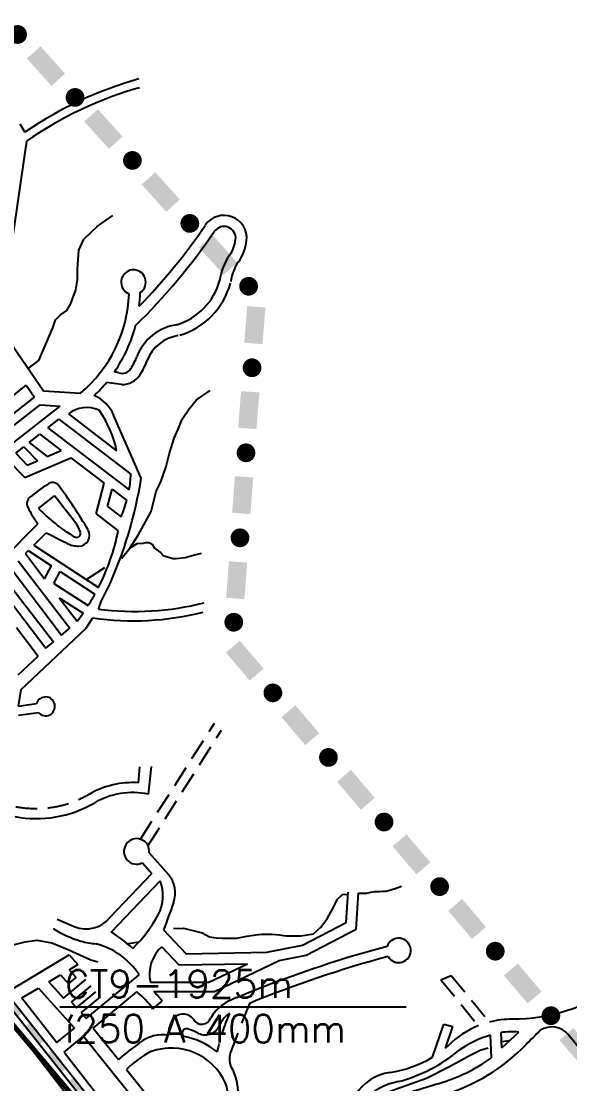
# Model space of a CAD drawing. Extents: x 578289 to 593263, y 7501070 to 7511782.
# Drawn here: x 583282 to 584377, y 7509183 to 7511302 of the extents above; entities that cross this region are included whole.
import ezdxf

# ---------------------------------------------------------------- set-up
doc = ezdxf.new("R2010")
doc.units = 0
doc.header["$LTSCALE"] = 170
doc.header["$MEASUREMENT"] = 0
doc.linetypes.add('HIDDEN', pattern=[0.375, 0.25, -0.125])
for name, color, linetype in [('ESTACAO', 5, 'CONTINUOUS'), ('L-FERREA', 6, 'CONTINUOUS'), ('LIMITE-PROJETO', 1, 'CONTINUOUS'), ('PROJECAO', 7, 'HIDDEN'), ('RIO', 4, 'CONTINUOUS'), ('RUA', 7, 'CONTINUOUS'), ('TEXTO', 5, 'CONTINUOUS')]:
    doc.layers.add(name, color=color, linetype=linetype)
doc.styles.get("Standard").update_dxf_attribs({"font": 'ROMANSBR.SHX'})

# ---------------------------------------------------------------- blocks, each defined once
blk = doc.blocks.new('R')
at = {"layer": 'LIMITE-PROJETO', "const_width": 18.7}
blk.add_lwpolyline([(-75.2, 0.3, 1), (-93.9, 0.4, 1)], format="xyb", close=True, dxfattribs=at)
at = {"layer": 'LIMITE-PROJETO'}
blk.add_solid([(36.9, 17.7), (36.6, -18.8), (-36.4, 18.3), (-36.6, -18.3)], dxfattribs=at)
blk = doc.blocks.new('E')
at = {"layer": 'L-FERREA'}
blk.add_solid([(-22.9, -6), (-22.9, 6), (23.4, -6), (23.4, 6)], dxfattribs=at)

msp = doc.modelspace()

# ---------------------------------------------------------------- linework, layer by layer
at = {"layer": 'ESTACAO', "const_width": 10}
msp.add_lwpolyline([(583220, 7509354.1), (583405, 7509134.9)], dxfattribs=at)
at = {"layer": 'L-FERREA'}
for points in [[(583453.6, 7509109.7), (583249.2, 7509367.3, -0.202033), (583215.6, 7509471.3, 0.00181), (583221.1, 7509504.2, -0.017938), (583232, 7509558.9, 0.082262), (583237.7, 7509641.3, 0.018733), (583239.6, 7509678, 0.015931), (583234, 7509956.2, -0.013671), (583232.2, 7510031.2, 0.161361), (583194.2, 7510147, 0.003421), (583172.1, 7510176.5, 0.003524), (583091, 7510281.5, -0.021567), (582975.3, 7510442.9, -0.0189), (582865.1, 7510626.5, 0.002632), (582756.5, 7510821.5, 0.206422), (582544.7, 7510982.6, 0.060563), (582333.4, 7511008.6, -0.008043), (582226.8, 7511010.4, 0.128748), (581850.1, 7510925, 0.128748)], [(583444.2, 7509102.2), (583240, 7509359.7, -0.202474), (583203.7, 7509472.8, 0.001836), (583209.2, 7509506.1, -0.017938), (583220.3, 7509561.7, 0.0834), (583225.7, 7509641.2, 0.019309), (583227.6, 7509678.1, 0.015931), (583222, 7509955.5, -0.013671), (583220.2, 7510031.3, 0.161361), (583184.5, 7510139.9, 0.003421), (583162.5, 7510169.3, 0.003524), (583081.6, 7510274.1, -0.021567), (582965.3, 7510436.4, -0.0189), (582854.6, 7510620.7, 0.002632), (582746, 7510815.7, 0.206422), (582541.8, 7510971, 0.060563), (582333.4, 7510996.6, -0.008043), (582226.4, 7510998.4, 0.128748), (581855.6, 7510914.4, 0.128748)]]:
    msp.add_lwpolyline(points, format="xyb", dxfattribs=at)
at = {"layer": 'LIMITE-PROJETO', "const_width": 18.7}
for points in [[(583735, 7510763.8, 1), (583736.5, 7510782.5, 1)], [(583712.2, 7510096, 1), (583700.1, 7510110.3, 1)]]:
    msp.add_lwpolyline(points, format="xyb", close=True, dxfattribs=at)
at = {"layer": 'LIMITE-PROJETO'}
for points in [[(583763.4, 7510657.7), (583727, 7510660.6), (583769.2, 7510730.8), (583732.8, 7510733.7)], [(583765.6, 7510010.4), (583737.8, 7509986.8), (583718.2, 7510066.3), (583690.4, 7510042.7)]]:
    msp.add_solid(points, dxfattribs=at)
at = {"layer": 'PROJECAO'}
for p, q in [((583519.9, 7509670.3), (583667.4, 7509901.7)), ((583534.9, 7509657.5), (583681.5, 7509887.6)), ((584119.4, 7509389.9), (584140, 7509398.7)), ((584140, 7509398.7), (584216.3, 7509305.8)), ((584119.4, 7509389.9), (584194.4, 7509298.6)), ((583737.2, 7509343), (583700.2, 7509247.3))]:
    msp.add_line(p, q, dxfattribs=at)
for centre, radius, start, end in [((583310.8, 7509945.9), 214.3, 259.3998, 299.7925), ((584056.6, 7509165.5), 392.1, 156.3106, 168.1397)]:
    msp.add_arc(centre, radius, start, end, dxfattribs=at)
at = {"layer": 'RIO'}
for points in [[(583295.5, 7510609.1), (583317, 7510625), (583345, 7510690), (583350, 7510706), (583360, 7510716), (583373, 7510725), (583381, 7510739), (583391, 7510766), (583394, 7510786), (583394, 7510807), (583397, 7510845), (583407, 7510867), (583434, 7510893), (583465, 7510914)], [(583482, 7510230), (583499, 7510251), (583515, 7510277), (583541, 7510324), (583551, 7510364), (583561, 7510385), (583571, 7510414), (583578, 7510440), (583587, 7510470), (583595, 7510488), (583603, 7510508), (583617, 7510529), (583632, 7510547), (583659, 7510565)], [(583501, 7510253), (583513, 7510260), (583513, 7510260), (583525, 7510261), (583530, 7510262), (583537, 7510262), (583543, 7510259), (583548, 7510251), (583560, 7510242), (583565, 7510236), (583578, 7510232), (583585, 7510230), (583591, 7510230), (583609, 7510232), (583623, 7510236), (583642, 7510241)], [(583411, 7510188), (583449, 7510212)], [(583955, 7509563), (583966, 7509563), (583972, 7509563), (583980, 7509565), (583988, 7509566), (583996, 7509566), (584004, 7509567), (584010, 7509567), (584028, 7509572), (584041, 7509577)], [(583586, 7509492), (583606, 7509493), (583643, 7509484), (583658, 7509476), (583671, 7509474), (583683, 7509473), (583698, 7509473), (583712, 7509473), (583732, 7509477), (583750, 7509480), (583762, 7509481), (583776, 7509481), (583783, 7509481), (583797, 7509480), (583810, 7509478), (583822, 7509478), (583840, 7509478), (583865, 7509482), (583880, 7509495), (583893, 7509513), (583903, 7509531), (583913, 7509551), (583923, 7509560), (583934, 7509561)], [(583236, 7509442), (583263, 7509459), (583290, 7509466), (583313, 7509469), (583343, 7509464), (583377, 7509450), (583421, 7509430), (583435, 7509426)], [(583492, 7509462), (583516, 7509466)], [(584241, 7509267), (584256, 7509269)], [(583994, 7509122), (583995, 7509139), (584003, 7509154), (584012, 7509165), (584029, 7509172), (584061, 7509183), (584091, 7509194), (584134, 7509216), (584178, 7509240), (584198, 7509250), (584214, 7509254)]]:
    msp.add_lwpolyline(points, dxfattribs=at)
at = {"layer": 'RUA', "linetype": 'CONTINUOUS'}
for p, q in [((583279.4, 7511096.8), (583289.3, 7511080.2)), ((583292.2, 7511062.4), (583262.9, 7510861.4)), ((583237.9, 7510692.8), (583326.2, 7510564.6)), ((583222.3, 7510521), (583292, 7510575.8)), ((583292, 7510575.8), (583308.4, 7510551.9)), ((583326.2, 7510564.6), (583399.9, 7510560)), ((583482.1, 7510577.3), (583452.2, 7510581.5)), ((583238.8, 7510497.2), (583308.4, 7510551.9)), ((583249.5, 7510481.6), (583319.5, 7510536.6)), ((583264.7, 7510459.5), (583359.6, 7510534.2)), ((583319.5, 7510536.6), (583359.6, 7510534.2)), ((583334.8, 7510490.7), (583356.9, 7510508.1)), ((583356.9, 7510508.1), (583500.9, 7510398.4)), ((583376, 7510518.5), (583472.3, 7510445.2)), ((583521.3, 7510390.5), (583466.4, 7510516.4)), ((583297.7, 7510461.3), (583319, 7510478.2)), ((583319, 7510478.2), (583361.8, 7510445.6)), ((583334.8, 7510490.7), (583497.3, 7510366.9)), ((583297.7, 7510461.3), (583334, 7510433.7)), ((583270.9, 7510440.1), (583287.1, 7510453)), ((583270.9, 7510440.1), (583293.9, 7510416.6)), ((583287.1, 7510453), (583314.2, 7510425.2)), ((583334, 7510433.7), (583361.8, 7510445.6)), ((583254.6, 7510427.2), (583289.4, 7510391.6)), ((583289.4, 7510391.6), (583381.2, 7510430.8)), ((583293.9, 7510416.6), (583314.2, 7510425.2)), ((583381.2, 7510430.8), (583447.6, 7510380.3)), ((583431.2, 7510319.4), (583447.6, 7510380.3)), ((583316.6, 7510329.8), (583348, 7510355.2)), ((583454, 7510333.9), (583463.3, 7510368.4)), ((583463.3, 7510368.4), (583492.7, 7510346)), ((583454, 7510333.9), (583481.4, 7510313)), ((583431.2, 7510319.4), (583475.5, 7510285.7)), ((583246.7, 7510230.3), (583315.2, 7510299.4)), ((583306.9, 7510256.9), (583330.8, 7510281)), ((583290.1, 7510240), (583296, 7510245.9)), ((583296, 7510245.9), (583342.3, 7510215.6)), ((583306.9, 7510256.9), (583436.1, 7510172.5)), ((583275.8, 7510225.6), (583378.8, 7510091.6)), ((583290.1, 7510240), (583328.5, 7510190)), ((583261.1, 7510210.8), (583362.1, 7510077.4)), ((583328.5, 7510190), (583342.3, 7510215.6)), ((583347.2, 7510180.7), (583359.9, 7510204.1)), ((583359.9, 7510204.1), (583428.9, 7510159)), ((583231.9, 7510181.2), (583331.2, 7510051.1)), ((583245.3, 7510194.8), (583346.6, 7510064.2)), ((583347.2, 7510180.7), (583415.3, 7510136.2)), ((583357.6, 7510152), (583405.2, 7510120.9)), ((583357.6, 7510152), (583393.6, 7510105.1)), ((583411.1, 7510090.3), (583424.8, 7510112)), ((583272.3, 7510092.3), (583315.6, 7510035.5)), ((583282.1, 7509968.8), (583411.1, 7510090.3)), ((583362.1, 7510077.4), (583378.8, 7510091.6)), ((583331.2, 7510051.1), (583346.6, 7510064.2)), ((583275.7, 7509997.9), (583315.6, 7510035.5)), ((583276.6, 7509935.9), (583282.1, 7509968.8)), ((583276.6, 7509935.9), (583312.5, 7509940.9)), ((583276.6, 7509917.7), (583316.2, 7509923.1)), ((583515.8, 7509782.9), (583518.8, 7509815)), ((583535.7, 7509760.1), (583541.8, 7509815.4)), ((583537.5, 7509643.5), (583575.3, 7509600.5)), ((583523.7, 7509623.5), (583542.5, 7509602)), ((583459.1, 7509514.7), (583542.5, 7509602)), ((583461.6, 7509485.2), (583559.4, 7509587.5)), ((583930.5, 7509504.1), (583934.4, 7509564.8)), ((583950.6, 7509490.9), (583955.4, 7509563.5)), ((583353.5, 7509510.7), (583387.8, 7509496.2)), ((583843.3, 7509459.3), (583930.5, 7509504.1)), ((583566, 7509489.6), (583610.9, 7509442.1)), ((583850.4, 7509439.3), (583950.6, 7509490.9)), ((583265.6, 7509372.8), (583377.8, 7509439.7)), ((583377.8, 7509439.7), (583395.1, 7509420.5)), ((583562.4, 7509456), (583596.6, 7509419.9)), ((583610.9, 7509442.1), (583772, 7509444.8)), ((583772, 7509444.8), (583843.3, 7509459.3)), ((583796.7, 7509428.4), (583850.4, 7509439.3)), ((583377.8, 7509410.1), (583395.1, 7509420.5)), ((583596.6, 7509419.9), (583733.3, 7509422.1)), ((583656.2, 7509385.4), (583733.3, 7509422.1)), ((583667.7, 7509366.9), (583796.7, 7509428.4)), ((583337, 7509385.8), (583360.2, 7509399.7)), ((583360.2, 7509399.7), (583376.3, 7509381.8)), ((583377.8, 7509410.1), (583391.8, 7509394.6)), ((583411.4, 7509313), (583517, 7509400.1)), ((583337, 7509385.8), (583366, 7509353.6)), ((583366, 7509353.6), (583411.1, 7509390.8)), ((583376.3, 7509381.8), (583391.8, 7509394.6)), ((583382.2, 7509345.5), (583421.4, 7509377.8)), ((583539.6, 7509385.4), (583656.2, 7509385.4)), ((583283.2, 7509353.8), (583316.2, 7509373.4)), ((583283.2, 7509353.8), (583352.8, 7509264.7)), ((583316.2, 7509373.4), (583387.9, 7509293.7)), ((583392.4, 7509334.2), (583430.8, 7509365.8)), ((583401.5, 7509324.1), (583439.2, 7509355.2)), ((583425.4, 7509293.8), (583512.6, 7509365.8)), ((583546.3, 7509366.9), (583667.7, 7509366.9)), ((583382.2, 7509345.5), (583392.4, 7509334.2)), ((583544.7, 7509331.8), (583563.4, 7509347.2)), ((583252.1, 7509317.5), (583583.5, 7508890.5)), ((583401.5, 7509324.1), (583411.4, 7509313)), ((583352.8, 7509264.7), (583387.9, 7509293.7)), ((583425.4, 7509293.8), (583475.8, 7509231.2)), ((584102.6, 7509235.6), (584125.4, 7509301.2)), ((584125.4, 7509301.2), (584143.4, 7509296.8)), ((584128.4, 7509253.9), (584143.4, 7509296.8)), ((583367.4, 7509246), (583406, 7509277.9)), ((583406, 7509277.9), (583526, 7509128.9)), ((584220.7, 7509234.4), (584218.7, 7509279.5)), ((584241.1, 7509254.6), (584239.7, 7509285)), ((584241.1, 7509254.6), (584274.8, 7509285.8)), ((583367.4, 7509246), (583484.5, 7509096.2)), ((583491.9, 7509211.3), (583584.8, 7509095.9))]:
    msp.add_line(p, q, dxfattribs=at)
msp.add_lwpolyline([(585263.8, 7509882, 0.182799), (585281.9, 7509814.9, 0.026643), (585303.8, 7509787.8, -0.378767), (585304.6, 7509688.3, -0.071444), (585079, 7509493.8, -0.121757), (584901, 7509433.5, 0.036846), (584739.6, 7509426, -0.065872), (584659.7, 7509417.7, 0.20895), (584585, 7509387.5, -0.340695), (584547.3, 7509382.3, 0.295562), (584468.1, 7509377.7, -0.161467), (584262.2, 7509311.4)], format="xyb", dxfattribs=at)
for centre, radius, start, end in [((583725.8, 7510444.9), 770.8, 105.748, 124.4844), ((583721.6, 7510446.5), 750.8, 105.748, 124.8852), ((583686.6, 7510869.1), 45.4, 353.6161, 145.6559), ((582639.1, 7511584.8), 1245.3, 314.3754, 325.6559), ((582639.1, 7511584.8), 1223.3, 315.8786, 325.6559), ((583686.6, 7510869.1), 23.4, 353.6161, 145.6559), ((583643.4, 7510873.9), 66.8, 324.2833, 353.6161), ((583643.4, 7510873.9), 88.8, 324.2833, 353.6161), ((583785, 7510772.1), 107.6, 144.2833, 173.055), ((583785, 7510772.1), 85.6, 144.2833, 173.055), ((583505.9, 7510781.2), 24.7, 302.8076, 249.3862), ((583555.1, 7510818.6), 127.6, 286.7767, 344.7766), ((583555.1, 7510818.6), 149.6, 286.7767, 344.7766), ((583226.6, 7510768.1), 270.8, 309.7907, 357.8812), ((583226.6, 7510768.1), 292.8, 353.1494, 358.5023), ((583226.6, 7510768.1), 292.8, 325.5629, 345.4823), ((583606.5, 7510597.2), 100.3, 98.3494, 158.933), ((583606.5, 7510597.2), 78.3, 98.3494, 158.933), ((583381, 7510684.1), 141.4, 327.9064, 338.933), ((583381, 7510684.1), 163.4, 327.9064, 338.933), ((583483.3, 7510619.9), 20.6, 250.65, 327.9064), ((583461.5, 7510557.9), 45.1, 70.65, 81.6833), ((583483.3, 7510619.9), 42.6, 268.3771, 327.9064), ((583226.6, 7510768.1), 292.8, 313.3698, 320.4004), ((583397.6, 7510486.4), 75.1, 23.541, 66.4034), ((583412.7, 7510471.8), 59.4, 65.5791, 128.1169), ((583259, 7510400.5), 218, 11.8392, 35.1189), ((583250.4, 7510410.8), 250.7, 349.9301, 357.1859), ((583511.7, 7510096.1), 333, 122.0664, 129.6231), ((583344.6, 7510367.4), 14.6, 36.8111, 131.7753), ((582596.7, 7509807.7), 948.8, 30.3495, 36.8111), ((582697.3, 7510520.3), 834.2, 335.3249, 351.0495), ((583309.9, 7510339.9), 16.6, 129.6231, 206.3383), ((576304.8, 7504785), 8979.6, 37.89785, 38.33895), ((583495.1, 7510431.5), 223.2, 206.3383, 216.309), ((583566.2, 7510573.8), 349.1, 224.3494, 239.3888), ((583250.4, 7510410.8), 250.7, 337.0584, 345.0299), ((583347, 7510266.9), 55.3, 16.3242, 37.8979), ((583397.1, 7510276.3), 21.3, 269.9634, 30.3495), ((580833.2, 7505072.7), 5776.2, 63.91474, 64.38033), ((583392.5, 7510280.2), 7.88, 239.3888, 16.3242), ((583042.9, 7510373), 441.4, 332.9814, 348.5897), ((583397.1, 7510309.6), 54.7, 243.9147, 269.9634), ((583042.9, 7510373), 441.4, 327.5513, 331.0003), ((583604, 7510078.6), 175.7, 147.8697, 163.1846), ((583509, 7510680.7), 556.1, 262.44, 284.3948), ((583042.9, 7510373), 441.4, 322.624, 325.1678), ((583506.6, 7510662.1), 556.1, 261.5509, 284.3948), ((583330.4, 7509935.3), 18.8, 220.5857, 162.8441), ((583504.5, 7509609), 174.3, 86.2856, 120.0381), ((583504.5, 7509609), 154.3, 78.3279, 120.0381), ((583311.7, 7509942.4), 230.9, 259.4363, 300.0381), ((583512.2, 7509646.1), 25.4, 354.1558, 296.8804), ((583482.7, 7509558.3), 82.1, 331.9994, 20.8661), ((583532.9, 7509563.2), 56.4, 339.7884, 41.3036), ((598477.3, 7504061.3), 15868.6, 159.78844, 159.99645), ((583411.4, 7509552), 60.6, 247.0816, 321.9688), ((583315.4, 7509647.2), 271.5, 314.2396, 331.9994), ((583462.1, 7509676.3), 217.8, 237.6424, 253.704), ((583229.8, 7509132.3), 422.3, 49.3499, 56.6911), ((583439.6, 7509599.2), 137.5, 253.704, 266.5772), ((583392.2, 7509317.3), 149.9, 33.5661, 74.8372), ((584035.1, 7509448.6), 24.3, 209.9446, 160.6886), ((583611.1, 7509401.3), 73.2, 131.6826, 192.5813), ((584625.6, 7507167.4), 2370, 105.001, 112.6658), ((584625.6, 7507167.4), 2350, 105.0842, 112.2115), ((583426.8, 7509252.6), 142, 33.8654, 52.8178), ((583447.9, 7509264.5), 142, 35.5976, 46.1566), ((583739.4, 7509265.3), 93.1, 106.8869, 148.1331), ((583620.2, 7509285.2), 44, 143.5008, 187.1277), ((583605.2, 7509296.3), 25.3, 36.4992, 143.5008), ((583642.3, 7509320.4), 19, 208.4254, 341.5075), ((583726.8, 7509278.7), 53.2, 123.357, 154.7765), ((584260.9, 7509132.7), 178.7, 89.5845, 104.4375), ((583612, 7509283.8), 8.87, 55.6804, 233.1177), ((583540, 7509082.7), 222.2, 64.4404, 69.7228), ((583649.2, 7509311.2), 31, 244.4404, 341.4598), ((584260.9, 7509132.7), 178.7, 111.8384, 135.2367), ((584340.9, 7509253.5), 42.6, 39.9177, 122.8621), ((583565.7, 7509202.1), 78.4, 82.0513, 127.0507), ((583581.6, 7509135.9), 143.1, 50.4005, 79.9261), ((584279.6, 7509070.4), 217.8, 106.2404, 124.625), ((584260.9, 7509132.7), 153.7, 84.799, 97.9034), ((585224.3, 7508353.4), 1302.8, 134.0887, 135.874), ((583939.4, 7508917.5), 566.1, 27.9528, 39.9177), ((584373.3, 7508132.3), 1418.8, 127.0507, 129.24), ((583581.6, 7509135.9), 118.1, 23.985, 109.8488), ((583953.3, 7509492.6), 316.4, 284.9959, 309.809), ((584015.8, 7509525.6), 380.8, 286.7119, 315.874), ((583985.5, 7509428.8), 225.9, 309.2498, 311.0967), ((583632.3, 7509068.1), 200.6, 116.9042, 134.4415), ((583739.2, 7509232.3), 41.8, 158.8625, 201.1377), ((583985.5, 7509428.8), 225.9, 278.1622, 301.2326), ((584012.4, 7509529), 360.8, 286.7119, 305.2595), ((583617, 7509165.3), 98.1, 350.674, 31.9605), ((584031.3, 7509109.9), 96.3, 98.1622, 148.4842), ((584059.3, 7509055.7), 133.6, 100.4103, 135.9668), ((583641.5, 7509162.5), 52.6, 349.2888, 23.985), ((583278.9, 7511972.2), 2911.7, 285.6464, 286.7119)]:
    msp.add_arc(centre, radius, start, end, dxfattribs=at)
at = {"layer": 'TEXTO'}
msp.add_line((583358.9, 7509335.9), (584050.5, 7509335.9), dxfattribs=at)

# ---------------------------------------------------------------- block references
at = {"layer": 'L-FERREA', "rotation": 128.4278909259173}
for p in [(583265.4, 7509337.3), (583308.9, 7509282.5), (583352.4, 7509227.7), (583395.9, 7509172.8)]:
    msp.add_blockref('E', p, dxfattribs=at)
at = {"layer": 'LIMITE-PROJETO'}
for p, rotation in [((583331.4, 7511212.6), 312.3708287383153), ((583446, 7511087), 312.3708287383153), ((583560.5, 7510961.4), 312.3708287383153), ((583675.1, 7510835.8), 312.3708287383153), ((583736.3, 7510526.3), 265.9292075259692), ((583724.2, 7510356.7), 265.9292075259692), ((583712.2, 7510187.1), 265.9292075259692), ((583839.1, 7509898), 310.7451091275087), ((583950, 7509769.2), 310.7451091275087), ((584061, 7509640.4), 310.7451091275087), ((584171.9, 7509511.6), 310.7451091275087), ((584282.9, 7509382.8), 310.7451091275087), ((584393.9, 7509254.1), 310.7451091275087)]:
    msp.add_blockref('R', p, dxfattribs=dict(at, rotation=rotation))

# ---------------------------------------------------------------- texts
at = {"layer": 'TEXTO'}
for s, p in [('CT9-1925m', (583368.9, 7509353.9)), ('%%237250 A 400mm', (583368.9, 7509264.9))]:
    msp.add_text(s, height=55, dxfattribs=at).set_placement(p)

doc.saveas('drawing.dxf')
